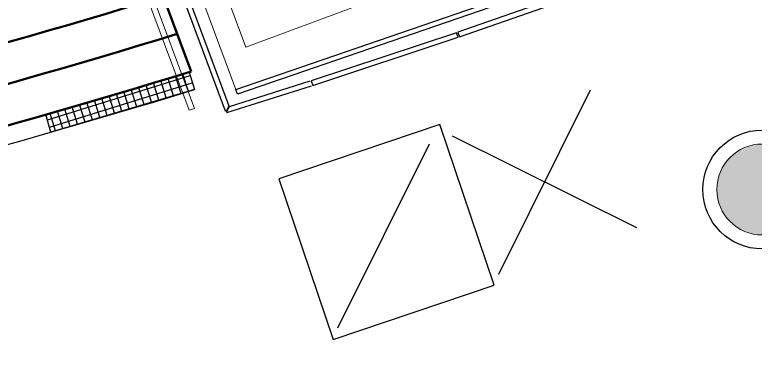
# Model space of a CAD drawing. Header units: centimetres. Extents: x 139057 to 200038, y 34824 to 80516.
# Drawn here: x 172475 to 173085, y 45849 to 46144 of the extents above; entities that cross this region are included whole.
import ezdxf

# ---------------------------------------------------------------- set-up
doc = ezdxf.new("R2010")
doc.units = ezdxf.units.CM
doc.header["$LTSCALE"] = 100
for name, color, linetype, lineweight in [('410_STRUTTURE_001-AM_0', 7, 'Continuous', 0), ('441_SERRAMENTI_001-AM_0', 1, 'Continuous', 0), ('448_SCALE_001-AM_0', 216, 'Continuous', 50)]:
    doc.layers.add(name, color=color, linetype=linetype, lineweight=lineweight)
for name, color, linetype in [('A-100-CAMP-GRIGLIE', 251, 'Continuous'), ('A-FACCIATTA ISOLANTE', 8, 'Continuous'), ('A-FACCIATTA STONE', 13, 'Continuous'), ('A-FIN-ACCIAIO INOX', 12, 'Continuous'), ('A-GRAFICA', 253, 'Continuous'), ('P1$0$A-GLAZ-MULL', 5, 'Continuous'), ('P1$0$A-MECH-GRILL', 7, 'Continuous')]:
    doc.layers.add(name, color=color, linetype=linetype)
pattern_1 = [(17.33429449, (-3763607.473, -383862.227), (1.89195897, -6.061599728), []), (287.33429449, (-3763607.473, -383862.227), (-6.061599728, -1.89195897), [])]

msp = doc.modelspace()

# ---------------------------------------------------------------- hatches: boundary and pattern name
at = {"layer": '410_STRUTTURE_001-AM_0'}
msp.add_hatch(color=256, dxfattribs=at).paths.add_polyline_path([(173053.61, 45999.65, 1), (173128.61, 45999.65, 1)])
at = {"layer": 'A-100-CAMP-GRIGLIE'}
h = msp.add_hatch(dxfattribs=at)
h.set_pattern_fill('ANSI37', color=256, scale=2, angle=117.66007, style=0)
h.set_pattern_definition(pattern_1)
h.paths.add_polyline_path([(172622.89, 46082.08), (172504.6, 46046.98), (172500.46, 46061.4), (172618.49, 46096.42)])
h = msp.add_hatch(dxfattribs=at)
h.set_pattern_fill('ANSI37', color=256, scale=2, angle=117.66007, style=0)
h.set_pattern_definition(pattern_1)
h.paths.add_polyline_path([(172622.89, 46082.08), (172504.6, 46046.98), (172500.46, 46061.4), (172618.49, 46096.42)])

# ---------------------------------------------------------------- linework, layer by layer
at = {"layer": '410_STRUTTURE_001-AM_0', "elevation": 0}
msp.add_lwpolyline([(172380.24, 47035.33), (172369.78, 47063.45), (172301.36, 47037.99), (172657.12, 46082.04), (173047.67, 46216.72), (173033.72, 46254.21), (172986.85, 46236.75), (172751.42, 46869.37), (172798.29, 46886.82), (172784.34, 46924.31), (172737.48, 46906.87), (172727.02, 46934.98), (172708.27, 46928.01), (172968.12, 46229.79), (172665.4, 46117.13), (172330.57, 47016.85)], close=True, dxfattribs=at)
at = {"layer": '410_STRUTTURE_001-AM_0'}
msp.add_circle((173091.11, 45999.65, 0), 37.5, dxfattribs=at)
at = {"layer": '441_SERRAMENTI_001-AM_0'}
msp.add_line((172623.09, 46066.45, 0), (172618.49, 46065.05, 0), dxfattribs=at)
at = {"layer": '441_SERRAMENTI_001-AM_0', "elevation": 0}
for points in [[(172618.49, 46065.05), (172481.54, 46432.92)], [(172623.09, 46066.45), (172485.98, 46434.73)]]:
    msp.add_lwpolyline(points, dxfattribs=at)
at = {"layer": '448_SCALE_001-AM_0', "linetype": 'Continuous', "elevation": 0}
msp.add_lwpolyline([(172620.36, 46096.99), (172493.48, 46437.8)], dxfattribs=at)
at = {"layer": '448_SCALE_001-AM_0', "linetype": 'Continuous'}
for centre, radius, start, end in [((170586.61, 52728.15, 0), 6705.02, 279.667715, 286.934322), ((170586.61, 52728.15, 0), 6738.02, 278.466752, 286.951412), ((170586.61, 52728.15, 0), 6771.02, 278.243187, 286.968333), ((170586.61, 52728.15, 0), 6804.02, 278.242519, 286.98509), ((170586.61, 52728.15, 0), 6837.02, 278.241854, 287.001686), ((170586.61, 52728.15, 0), 6870.02, 278.241197, 287.018124), ((170586.61, 52728.15, 0), 6903.02, 278.240545, 287.034401), ((170588.96, 52719.26, 0), 6926.83, 278.231216, 287.053516)]:
    msp.add_arc(centre, radius, start, end, dxfattribs=at)
at = {"layer": 'A-100-CAMP-GRIGLIE', "elevation": 0}
msp.add_lwpolyline([(172622.89, 46082.08), (172504.6, 46046.98), (172500.46, 46061.4), (172618.49, 46096.42)], close=True, dxfattribs=at)
msp.add_lwpolyline([(172622.89, 46082.08), (172504.6, 46046.98), (172500.46, 46061.4), (172618.49, 46096.42)], close=True, dxfattribs=at)
at = {"layer": 'A-100-CAMP-GRIGLIE'}
msp.add_arc((170588.96, 52719.26, 0), 6941.83, 278.230944, 287.037371, dxfattribs=at)
at = {"layer": 'A-FACCIATTA ISOLANTE', "elevation": 0}
msp.add_lwpolyline([(173066.43, 46218.95), (172658.48, 46078.37), (172657.12, 46082.03), (173065.13, 46222.73)], close=True, dxfattribs=at)
at = {"layer": 'A-FACCIATTA STONE', "elevation": 0}
for points in [[(172841.61, 46125.62), (172960.78, 46167.52), (172959.36, 46171.32), (172840.21, 46129.37)], [(172841.61, 46125.62), (172960.78, 46167.52), (172959.36, 46171.32), (172840.21, 46129.37)], [(172839.06, 46129.03), (172719.1, 46089.25), (172720.5, 46085.5), (172840.46, 46125.28)], [(172839.06, 46129.03), (172719.1, 46089.25), (172720.5, 46085.5), (172840.45, 46125.28)]]:
    msp.add_lwpolyline(points, close=True, dxfattribs=at)
for points in [[(172717.95, 46088.9), (172717.95, 46088.9), (172651.51, 46067.95), (172649.37, 46063.58), (172649.54, 46063.14), (172719.35, 46085.14)], [(172717.95, 46088.9), (172651.51, 46067.95), (172649.38, 46063.58), (172649.54, 46063.14), (172719.35, 46085.14)]]:
    msp.add_lwpolyline(points, dxfattribs=at)
at = {"layer": 'A-FIN-ACCIAIO INOX'}
msp.add_circle((173091.11, 45999.65, 0), 49, dxfattribs=at)
at = {"layer": 'A-GRAFICA'}
for p, q in [((172873.85, 45929.91, 0), (172949.56, 46081.79, 0)), ((172987.65, 45968, 0), (172835.77, 46043.71, 0)), ((172816.54, 46037.14, 0), (172740.83, 45885.26, 0))]:
    msp.add_line(p, q, dxfattribs=at)
at = {"layer": 'P1$0$A-GLAZ-MULL', "elevation": 0}
for points in [[(172511.07, 46445), (172651.16, 46068.71), (172649.03, 46064.33), (172648.57, 46064.19), (172507.37, 46443.49)], [(172511.08, 46445), (172651.16, 46068.71), (172649.03, 46064.33), (172648.58, 46064.19), (172507.37, 46443.49)]]:
    msp.add_lwpolyline(points, dxfattribs=at)
at = {"layer": 'P1$0$A-MECH-GRILL', "linetype": 'Continuous', "elevation": 0}
msp.add_lwpolyline([(172737.35, 45875.81), (172869.98, 45920.62), (172825.18, 46053.25), (172692.54, 46008.44)], close=True, dxfattribs=at)

doc.saveas('drawing.dxf')
